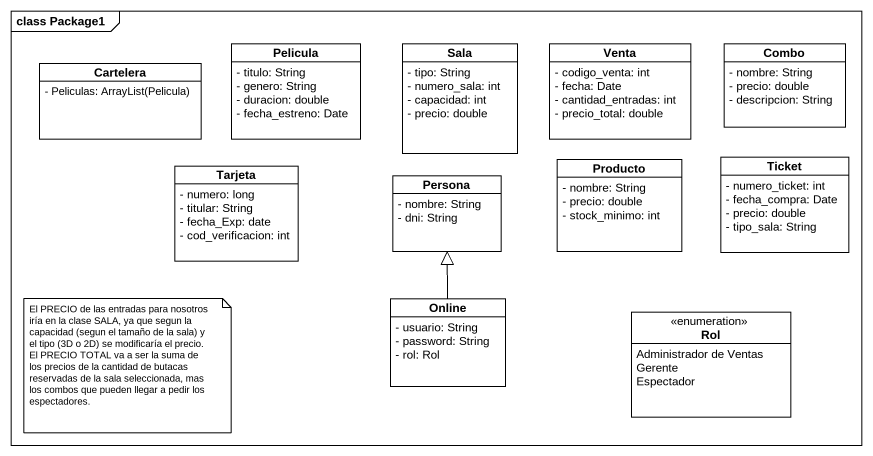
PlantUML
@startuml
mainframe class Package1
hide circle
hide empty members
skinparam classAttributeIconSize 0
class Cartelera {
  {field} - Peliculas: ArrayList(Pelicula)
}
class Pelicula {
  - titulo: String
  - genero: String
  - duracion: double
  - fecha_estreno: Date
}
class Sala {
  - tipo: String
  - numero_sala: int
  - capacidad: int
  - precio: double
}
class Venta {
  - codigo_venta: int
  - fecha: Date
  - cantidad_entradas: int
  - precio_total: double
}
class Combo {
  - nombre: String
  - precio: double
  - descripcion: String
}
class Producto {
  - nombre: String
  - precio: double
  - stock_minimo: int
}
class Ticket {
  - numero_ticket: int
  - fecha_compra: Date
  - precio: double
  - tipo_sala: String
}
class Tarjeta {
  - numero: long
  - titular: String
  - fecha_Exp: date
  - cod_verificacion: int
}
class Persona {
  - nombre: String
  - dni: String
}
class Online {
  - usuario: String
  - password: String
  - rol: Rol
}
enum Rol {
  Administrador de Ventas
  Gerente
  Espectador
}
Online -up-|> Persona
note as N1
  El PRECIO de las entradas para nosotros iría en la clase SALA, ya que segun la capacidad (segun el tamaño de la sala) y el tipo (3D o 2D) se modificaría el precio.
  El PRECIO TOTAL va a ser la suma de los precios de la cantidad de butacas reservadas de la sala seleccionada, mas los combos que pueden llegar a pedir los espectadores.
end note
@enduml
